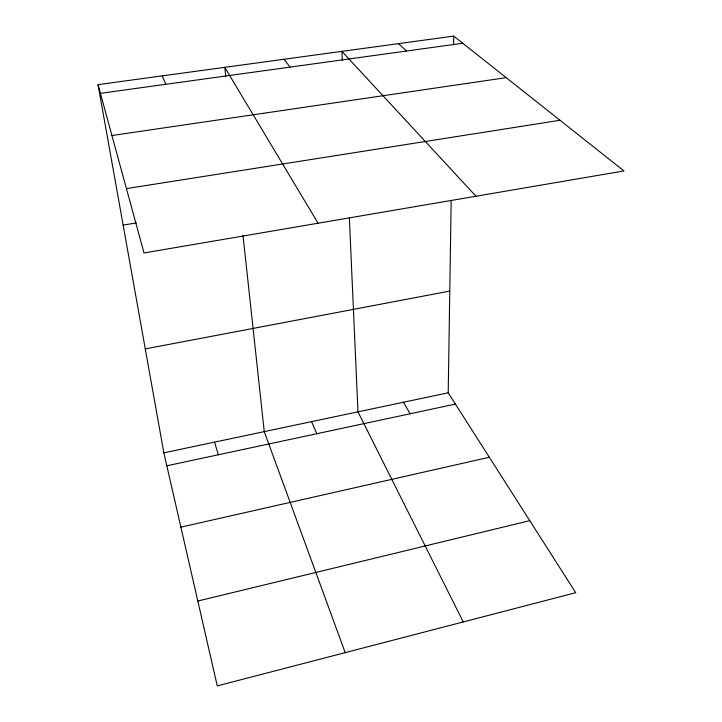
<?xml version="1.0" encoding="UTF-8"?>
<svg xmlns="http://www.w3.org/2000/svg" width="722" height="722" viewBox="0 0 722 722"><rect width="100%" height="100%" fill="white"/><g stroke="black" fill="none" stroke-linecap="round" stroke-linejoin="round"><path stroke-width="1.08" d="M98.03 84.636L144.021 252.962L623.97 170.943L453.723 36.1L98.03 84.636L163.849 452.829L217.268 685.9L575.714 592.699L448.209 392.795L451.178 200.806M453.587 44.981L453.723 36.1M197.81 601.029L529.767 520.661M180.879 527.15L489.326 457.261M166.818 465.789L455.411 404.085M163.849 452.829L448.209 392.795M145.266 348.897L449.788 291.083M123.137 225.102L136.25 222.945M126.44 188.613L559.992 120.267M111.937 135.528L506.185 77.651M100.403 93.337L462.757 43.248M398.481 43.636L406.549 51.018M475.951 196.231L341.939 51.352L342.345 60.368M284.053 59.258L290.045 67.128M318.077 223.215L224.777 67.345L225.742 76.198M403.517 402.226L410.087 413.778M463.244 621.94L357.977 411.847L349.367 218.206M162.197 75.882L165.852 84.294M311.57 421.639L316.805 433.723M345.197 652.634L264.261 431.63L243.016 235.589M214.56 442.126L218.324 454.779"/></g></svg>
